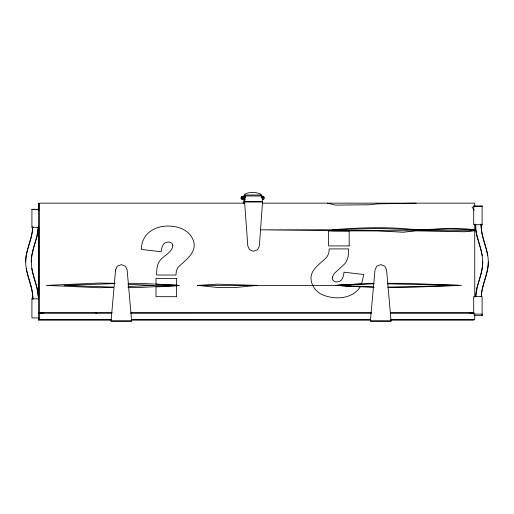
<?xml version="1.0" encoding="UTF-8"?>
<svg xmlns="http://www.w3.org/2000/svg" width="514" height="514" viewBox="0 0 514 514"><rect width="100%" height="100%" fill="white"/><g stroke="black" fill="none" stroke-linecap="round" stroke-linejoin="round"><path stroke-width="0.77" d="M110.94 320.138L38.711 320.138L38.711 317.742M38.711 296.983L38.711 226.719M38.711 210.753L38.711 203.57L38.711 320.138M111.461 319.644L39.289 319.644L39.289 203.158L244.683 203.158L247.787 245.91L249.483 249.701L253.575 251.269L257.668 249.701L259.364 245.91L262.468 203.158L262.468 197.967L261.465 195.005L245.686 195.005L244.683 197.967L244.683 203.158M473.696 230.715L473.696 229.115M473.696 206.371L482.106 206.371L482.106 205.947L473.696 205.947L473.696 224.702L482.106 224.702L480.577 224.843M482.106 315.654L482.106 296.617L473.696 296.617L473.696 314.105L482.106 314.105L482.106 315.654L474.461 315.654M482.106 224.843L482.106 205.947M32.735 227.188C32.466 239.151 25.661 249.932 25.7 261.973C25.719 274.784 32.941 286.317 32.812 299.129C33.211 288.412 28.007 278.672 26.24 268.295M38.293 227.188C38.145 237.044 33.352 246.02 31.791 255.644C29.985 266.226 33.648 276.558 36.597 286.568M475.707 296.758C475.855 286.902 480.648 277.92 482.209 268.295C484.021 257.713 480.352 247.382 477.403 237.378M481.265 296.758C481.534 284.788 488.339 274.013 488.3 261.973C488.242 248.892 480.828 237.127 481.149 224.02C480.629 235.026 485.897 245.024 487.76 255.644M32.697 227.188C32.157 239.1 25.674 249.939 25.7 261.973M38.248 227.188L36.809 236.671M475.752 296.758L477.191 287.268M481.303 296.758C481.843 284.84 488.326 274.001 488.3 261.973M31.258 261.973C31.444 253.492 34.258 245.435 36.597 237.378M482.742 261.973C482.556 270.448 479.742 278.504 477.403 286.568M370.485 319.657L375.002 269.985L376.698 266.201L380.79 264.626L384.883 266.201L386.579 269.985L391.096 321.327L370.485 321.327L370.485 319.657L131.507 319.644M244.998 199.393L244.478 200.858L244.478 199.728M244.683 198.571L245.686 195.005M245.512 196.83L244.478 197.549L244.478 194.279A13.942 9.952 0 0 1 260.829 194.279L260.829 195.153M242.884 197.267L244.272 197.093M263.81 199.471L262.757 199.683M241.22 197.132L240.925 198.642L244.863 198.931M262.056 197.922C263.277 198.314 263.271 195.815 262.044 196.245M263.11 198.854L264.305 198.616L263.997 197.119M474.737 230.728L464.54 231.775L416.192 230.728L332.609 230.728L260.604 229.816L332.609 229.771L377.764 228.467L416.192 229.771L448.889 228.923L472.392 229.694M257.199 285.392L236.414 287.422L217.692 287.48L197.382 285.392L217.692 284.171L257.199 285.392L335.475 285.392L374.186 283.278M332.609 229.771C360.359 227.522 388.507 226.59 416.192 229.771C435.686 229.61 455.314 227.22 474.737 229.771M243.173 197.961L245.159 197.909M261.632 198.025L263.81 197.761L263.81 196.387L261.401 196.142M127.954 286.504L153.442 285.392L177.079 285.392M337.859 285.231L373.774 283.805M113.62 283.644L64.019 285.392L113.62 287.133M387.98 287.114L458.289 285.463M416.192 203.158L377.764 203.852L369.033 204.765L335.475 205.125L327.405 203.158M113.62 287.48L99.228 287.718L46.344 285.392L99.228 283.06L115.226 283.304M245.159 196.123L241.419 196.406L241.419 197.781L244.94 198.038M245.159 196.194C242.569 194.883 240.995 198.642 244.278 197.967M387.974 287.48L406.176 287.422L461.488 285.392L406.176 283.355L387.183 283.298M128.07 287.448L140.913 287.422L179.444 285.392L140.913 283.355L128.07 283.33M245.686 195.988L261.465 195.988L262.468 198.571M244.857 200.858L243.295 200.858L243.295 203.274L244.857 203.274M244.683 201.488L262.468 201.488M244.683 202.021L262.468 202.021M262.468 203.158L474.737 203.158L474.737 207.078M38.711 209.307L31.919 209.307L31.919 227.329L38.711 227.329M31.919 209.423L38.711 209.423M474.461 224.843L475.99 224.843M31.919 227.085L33.429 227.085M472.334 230.728L416.192 230.728L403.22 232.264L377.764 230.837L332.609 230.728M197.382 285.392L256.409 285.392M33.429 298.698L31.919 298.698L31.919 317.928L38.711 317.928M31.919 298.814L38.711 298.814M39.289 312.737L112.071 312.737M131.083 312.737L371.429 312.737M390.492 312.737L473.934 312.737M38.711 313.026L43.401 313.026M469.687 313.026L473.818 313.026M39.289 313.154L111.461 313.154M130.71 313.154L371.288 313.154M390.537 313.154L473.934 313.154M390.537 319.644L474.737 319.644L474.737 313.881M131.006 320.138L370.967 320.138M391.032 320.138L473.696 320.138M111.05 320.794L131.661 320.794M370.485 320.794L391.096 320.794M244.94 199.753L241.419 199.496M387.331 283.844L458.295 285.321M337.846 285.521L373.652 286.69M127.954 284.274L153.442 285.392M335.475 285.392L374.186 287.506M261.697 197.125L262.339 197.241M94.608 312.383L96.767 313.424M472.07 207.026L474.293 210.245M482.209 255.644C480.346 245.024 475.071 235.026 475.591 224.02L475.913 230.349L477.191 236.671M31.791 268.295C33.564 278.672 38.756 288.412 38.383 299.129M36.809 287.268L38.248 296.758M474.737 224.265L474.737 297.111M469.712 229.199L469.712 230.799M261.465 195.005L261.465 195.988M172.858 245.236C172.569 252.47 163.76 255.349 159.995 260.547C156.661 264.601 156.719 270.068 156.597 275.035L175.981 275.035L176.386 270.653L178.101 267.229C185.541 260.219 197.961 251.944 193.129 239.987C190.463 232.932 183.588 228.415 176.392 226.995C160.15 223.204 141.498 230.657 141.376 249.451L161.197 251.764C161.492 247.844 162.803 242.351 167.641 242.094C169.832 241.747 172.569 242.781 172.858 245.236M332.397 277.027C331.479 280.104 334.659 282.52 337.537 281.858C342.375 281.601 343.68 276.102 343.975 272.189L363.803 274.502L361.644 283.76L335.822 285.379L360.275 286.844C352.045 299.932 332.545 300.202 320.036 293.59C315.5 290.603 311.992 285.938 311.182 280.49C309.319 269.471 320.942 263.753 327.077 256.724L328.793 253.299L329.198 248.911L348.582 248.911L348.171 256.737L346.295 261.748L345.183 263.406L334.216 273.532L332.397 277.027M115.566 269.985L111.05 321.327L131.661 321.327L127.144 269.985L125.448 266.201L121.355 264.626L117.263 266.201L115.566 269.985M176.617 285.823L156.005 286.889L156.005 296.687L176.617 296.687L176.617 285.823M349.173 245.923L328.555 245.923L328.555 230.953L349.173 231.03L349.173 245.923M176.617 278.395L156.005 278.395L156.005 284.165L176.617 285.225L176.617 278.395"/></g></svg>
